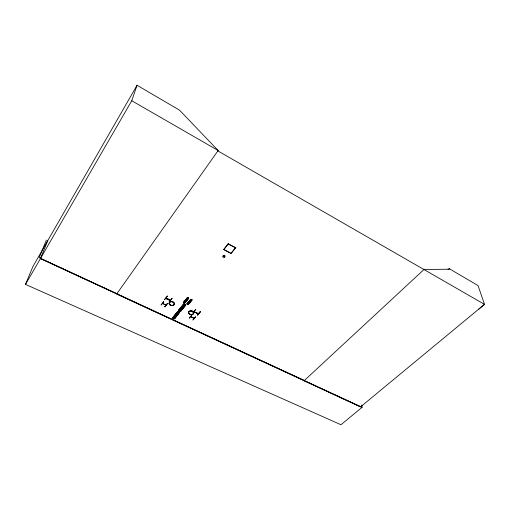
<?xml version="1.0" encoding="UTF-8"?>
<svg xmlns="http://www.w3.org/2000/svg" width="510" height="510" viewBox="0 0 510 510"><rect width="100%" height="100%" fill="white"/><g stroke="black" fill="none" stroke-linecap="round" stroke-linejoin="round"><path stroke-width="0.76" d="M223.877 249.441L231.017 253.304L235.486 247.669M223.539 249.492L231.094 253.572L235.83 247.618M223.527 249.645L228.231 243.64M223.864 249.594L228.308 243.914M198.435 313.599L193.934 311.82L198.32 313.733L197.606 315.052L200.379 311.604L198.415 313.758L193.966 311.68M195.821 309.442L193.048 312.891M192.863 312.808L195.63 309.366M189.969 302.283L188.757 301.703M190.912 299.389L192.06 299.931L188.305 304.508L187.132 303.941L190.899 299.376L187.285 303.979M188.636 303.871L187.419 303.361M186.596 300.607L185.372 300.09M185.264 302.264L184.04 301.748M187.508 297.744L183.798 302.36L184.958 302.914L188.674 298.312L187.285 297.649M172.112 298.356L169.244 301.665M169.447 301.761L172.138 298.203M167.401 296.119L164.539 299.447M164.743 299.542L167.427 295.966M304.387 380.486L40.494 258.449L131.746 100.744L137.056 85.266L179.571 110.198L218.101 150.482L217.821 150.883L484.5 304.374L478.342 309.532M361.8 404.991L362.087 407.318L340.973 424.734L25.5 284.401L40.43 258.602L47.825 240.49L137.056 85.266M46.404 240.063L39.155 257.69L116.866 293.766M25.5 284.401L32.984 266.392L47.691 240.809M164.921 306.848L167.554 303.488L164.909 306.829M164.736 306.746L167.369 303.393M183.747 302.334L187.374 297.604L187.68 297.834M183.562 302.245L187.476 297.585L188.502 298.082L184.55 302.73L188.349 298.076L188.655 298.312M184.531 302.71L188.349 298.076M172.476 317.966L177.843 311.329L179.788 312.12L174.535 318.928L172.482 317.979L177.99 311.272L172.75 318.1M183.823 303.941L178.36 310.724L183.798 303.915L185.889 304.91L180.4 311.68L178.334 310.698L183.957 303.871L178.494 310.654M177.984 311.323L172.852 318.151L178.341 311.438M188.585 298.191L184.939 302.914M178.685 310.864L184.308 304.036L178.851 310.877M178.73 310.89L184.308 304.036M174.414 318.75L179.431 312.005L173.91 318.642L179.284 312.012L179.673 312.19M180.279 311.553L185.404 304.617L179.781 311.38L185.257 304.623L185.646 304.808M179.82 311.412L185.41 304.566M179.444 312.018L174.063 318.642M179.635 312.177L174.388 318.801M179.781 311.38L180.138 311.559L185.761 304.738L180.285 311.502M180.138 311.559L185.876 304.916M188.158 304.445L191.887 299.702L190.861 299.211L186.947 303.858L190.848 299.344M187.176 303.966L191.001 299.338M191.639 299.733L187.909 304.317L191.805 299.816M191.9 299.861L188.145 304.432L192.04 299.931M196.152 312.949L196.554 312.471L196.242 312.298L195.815 312.815L196.592 312.464M192.958 319.948L195.681 316.723L192.971 319.968M197.408 314.957L200.36 311.763M197.599 315.033L200.379 311.604M424.288 269.223L304.145 380.709L360.551 406.891M448.029 269.726L449.208 268.662L478.055 285.568L484.5 304.374L360.634 406.821L116.669 294.047L218.159 150.514L131.746 100.744M186.94 303.852L188.254 304.394M188.572 298.222L184.875 302.793L183.664 302.213M423.957 269.529L449.367 269.178L449.208 268.662M40.43 258.602L362.087 407.318M174.554 315.531L176.345 316.366M174.076 316.13L175.867 316.965M173.534 316.799L175.325 317.634M173.17 317.252L174.962 318.081M175.096 314.861L176.893 315.696M162.626 303.386L166.088 305.005M190.829 316.614L194.183 318.189M162.518 303.526L165.98 305.146M190.721 316.755L194.068 318.323M177.435 311.954L179.239 312.796M180.451 308.219L182.255 309.066M179.96 308.83L181.764 309.678M179.405 309.513L181.209 310.36M179.042 309.972L180.84 310.813M165.635 298.28L170.219 300.422M181.005 307.53L182.809 308.384M183.39 304.572L185.2 305.426M186.991 298.076L188.209 298.662M190.383 299.702L191.594 300.282M228.219 243.786L235.818 247.771M228.295 244.067L235.473 247.822M224.209 257.384C220.951 257.397 223.864 253.578 225.267 256.096L224.202 257.41M188.885 303.558L187.68 302.985L188.885 303.558M189.261 303.093L188.056 302.519L189.261 303.093M189.599 302.679L188.388 302.105L189.599 302.679M186.22 301.072L185.009 300.492L186.22 301.072M185.512 301.952L184.301 301.372L185.512 301.952M185.889 301.486L184.677 300.906L185.889 301.486M223.201 256.065L223.648 256.874L224.668 256.562L224.221 255.752L223.201 256.065M185.5 300.473L186.099 300.626L185.5 300.473M170.244 300.262L170.104 300.562L165.591 298.426L165.744 298.133L170.244 300.262M188.885 302.086L189.484 302.239L188.885 302.086M163.697 301.665L161.058 305.037L163.678 301.665M167.969 298.924L167.554 299.453L167.911 299.625L168.326 299.089L167.969 298.924M191.945 314.95L189.229 318.214L191.932 314.957M189.363 313.93A2.582 1.855 6.9 0 0 193.66 313.338A2.582 1.855 6.9 0 0 190.504 310.877A2.582 1.855 6.9 0 0 189.363 313.93M189.382 313.873A2.556 1.842 6.9 0 0 193.641 313.287A2.556 1.842 6.9 0 0 190.51 310.845A2.556 1.842 6.9 0 0 189.382 313.873M189.363 313.994A2.563 1.842 6.9 0 0 193.634 313.401A2.563 1.842 6.9 0 0 190.498 310.96A2.563 1.842 6.9 0 0 189.363 313.994M169.9 304.84A2.601 1.881 8.7 0 0 174.203 304.24A2.601 1.881 8.7 0 0 170.971 301.735A2.601 1.881 8.7 0 0 169.9 304.84A2.614 1.893 8.7 0 0 174.229 304.17A2.614 1.893 8.7 0 0 170.977 301.652A2.614 1.893 8.7 0 0 169.906 304.776M169.926 304.725A2.595 1.874 8.7 0 0 174.216 304.119A2.595 1.874 8.7 0 0 170.99 301.627A2.595 1.874 8.7 0 0 169.926 304.725"/></g></svg>
